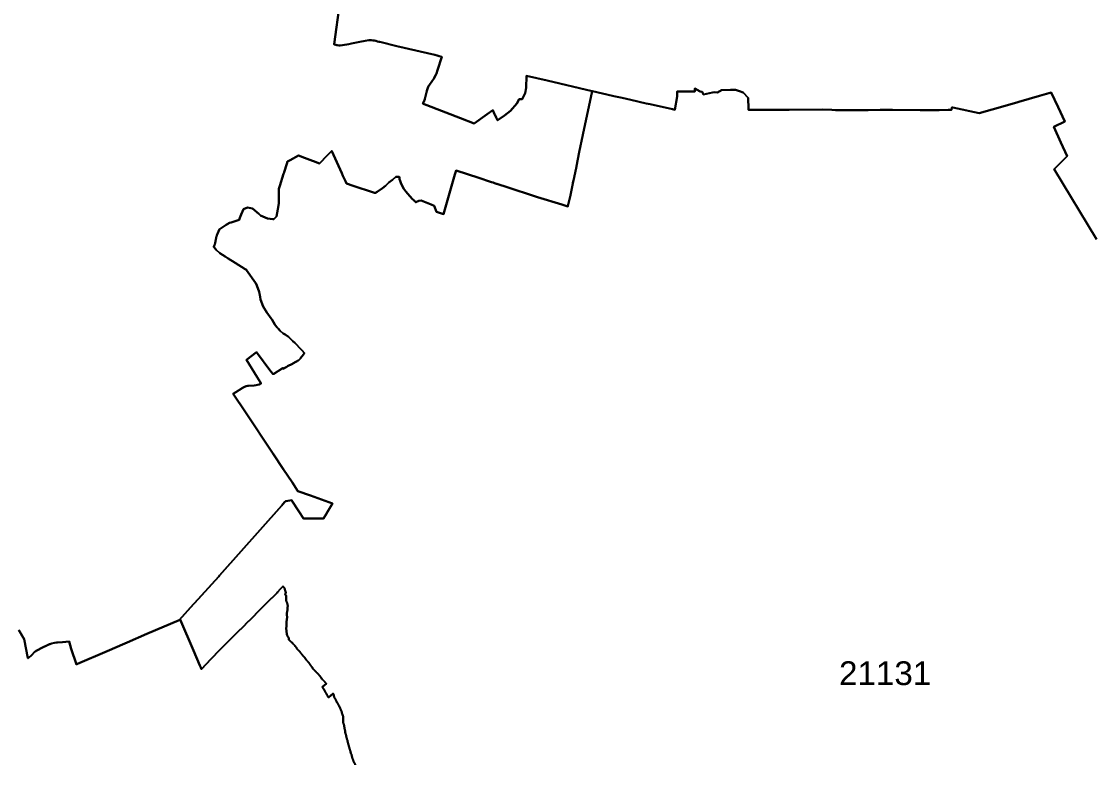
# Model space of a CAD drawing. Header units: inches. Extents: x 1341578 to 1502124, y 557203 to 748561.
# Drawn here: x 1411992 to 1436019, y 667074 to 683758 of the extents above; entities that cross this region are included whole.
import ezdxf
from ezdxf.enums import TextEntityAlignment as Align

# ---------------------------------------------------------------- set-up
doc = ezdxf.new("R2010")
doc.units = ezdxf.units.IN
doc.header["$MEASUREMENT"] = 0
doc.layers.add('Zipcode', color=7, linetype='Continuous')
doc.layers.add('ZipcodeAnno', color=7, linetype='Continuous')
doc.styles.add('Arial', font='arial.ttf')

msp = doc.modelspace()

# ---------------------------------------------------------------- linework, layer by layer
at = {"layer": 'Zipcode'}
for points in [[(1419144, 684173), (1419014, 683249), (1419013, 683240), (1419013, 683240), (1419051, 683230), (1419072, 683226), (1419088, 683222), (1419118, 683219), (1419148, 683218), (1419202, 683223), (1419340, 683247), (1419403, 683261), (1419587, 683300), (1419713, 683324), (1419794, 683336), (1419849, 683337), (1419885, 683333), (1419918, 683329), (1419949, 683319), (1419986, 683311), (1420017, 683303), (1420039, 683297), (1420418, 683206), (1421107, 683046), (1421274, 683006), (1421326, 682992), (1421370, 682980), (1421433, 682960), (1421335, 682665), (1421308, 682588), (1421294, 682556), (1421277, 682521), (1421256, 682486), (1421152, 682336), (1421134, 682302), (1421119, 682270), (1421096, 682200), (1421050, 682012), (1421028, 681953), (1421023, 681942), (1421008, 681912), (1421017, 681908), (1421070, 681888), (1421091, 681880), (1421850, 681587), (1422160, 681467), (1422447, 681674), (1422573, 681765), (1422616, 681676), (1422623, 681661), (1422641, 681622), (1422651, 681602), (1422681, 681538), (1422685, 681540), (1422696, 681548), (1422840, 681643), (1422972, 681754), (1423112, 681913), (1423169, 682009), (1423232, 682012), (1423301, 682147), (1423328, 682266), (1423333, 682537), (1423798, 682430), (1424807, 682196), (1424599, 681209), (1424518, 680824), (1424455, 680509), (1424454, 680504), (1424424, 680361), (1424387, 680189), (1424375, 680134), (1424373, 680122), (1424317, 679861), (1424262, 679608), (1424261, 679602), (1424258, 679603), (1424126, 679645), (1423579, 679813), (1423379, 679878), (1423056, 679984), (1422918, 680030), (1422669, 680111), (1422658, 680115), (1422617, 680128), (1422586, 680139), (1422550, 680150), (1422524, 680159), (1422260, 680245), (1421752, 680412), (1421725, 680319), (1421543, 679695), (1421466, 679430), (1421312, 679486), (1421258, 679615), (1421194, 679651), (1420967, 679734), (1420915, 679729), (1420847, 679702), (1420839, 679698), (1420828, 679714), (1420816, 679729), (1420769, 679778), (1420665, 679886), (1420622, 679937), (1420578, 679998), (1420533, 680081), (1420509, 680136), (1420494, 680179), (1420484, 680218), (1420479, 680243), (1420476, 680267), (1420448, 680269), (1420418, 680271), (1420398, 680266), (1420321, 680201), (1420243, 680139), (1420168, 680070), (1420102, 680018), (1419982, 679936), (1419940, 679913), (1419928, 679909), (1419920, 679912), (1419919, 679912), (1419418, 680076), (1419312, 680111), (1419290, 680118), (1419266, 680172), (1419212, 680293), (1419186, 680350), (1419000, 680763), (1418962, 680849), (1418959, 680854), (1418843, 680733), (1418708, 680592), (1418685, 680568), (1418553, 680618), (1418525, 680629), (1418405, 680674), (1418345, 680697), (1418215, 680747), (1418024, 680644), (1417968, 680614), (1417951, 680562), (1417892, 680377), (1417890, 680370), (1417880, 680340), (1417794, 680068), (1417773, 680001), (1417770, 679676), (1417762, 679626), (1417721, 679381), (1417672, 679331), (1417660, 679319), (1417656, 679315), (1417654, 679316), (1417638, 679317), (1417521, 679330), (1417409, 679382), (1417361, 679404), (1417325, 679435), (1417180, 679558), (1417070, 679578), (1416975, 679542), (1416929, 679424), (1416900, 679349), (1416890, 679326), (1416881, 679302), (1416879, 679301), (1416862, 679296), (1416726, 679255), (1416699, 679247), (1416662, 679236), (1416589, 679188), (1416432, 679085), (1416429, 679077), (1416393, 678990), (1416379, 678958), (1416380, 678957), (1416379, 678955), (1416378, 678950), (1416377, 678945), (1416375, 678940), (1416374, 678935), (1416374, 678935), (1416372, 678930), (1416371, 678925), (1416369, 678920), (1416367, 678915), (1416366, 678913), (1416366, 678910), (1416365, 678908), (1416365, 678905), (1416365, 678899), (1416364, 678894), (1416363, 678889), (1416362, 678884), (1416361, 678879), (1416361, 678874), (1416361, 678869), (1416361, 678866), (1416360, 678865), (1416360, 678864), (1416360, 678862), (1416358, 678859), (1416356, 678855), (1416355, 678853), (1416355, 678850), (1416354, 678844), (1416353, 678839), (1416353, 678834), (1416353, 678829), (1416352, 678823), (1416352, 678821), (1416351, 678818), (1416349, 678813), (1416348, 678808), (1416347, 678803), (1416345, 678799), (1416344, 678794), (1416343, 678789), (1416342, 678783), (1416341, 678778), (1416340, 678773), (1416338, 678768), (1416336, 678762), (1416335, 678758), (1416334, 678753), (1416332, 678748), (1416331, 678744), (1416331, 678743), (1416329, 678738), (1416327, 678733), (1416324, 678729), (1416322, 678724), (1416319, 678720), (1416317, 678716), (1416313, 678712), (1416310, 678708), (1416310, 678707), (1416310, 678707), (1416309, 678705), (1416308, 678700), (1416311, 678698), (1416368, 678630), (1416444, 678557), (1416565, 678480), (1416638, 678435), (1416788, 678342), (1417019, 678199), (1417040, 678186), (1417047, 678177), (1417247, 677890), (1417251, 677883), (1417253, 677879), (1417281, 677828), (1417333, 677686), (1417353, 677576), (1417357, 677513), (1417420, 677361), (1417500, 677221), (1417601, 677089), (1417622, 677056), (1417683, 676955), (1417698, 676935), (1417733, 676890), (1417756, 676861), (1417803, 676810), (1417869, 676753), (1417911, 676733), (1417989, 676675), (1418012, 676651), (1418054, 676610), (1418075, 676586), (1418083, 676580), (1418132, 676539), (1418171, 676502), (1418238, 676428), (1418285, 676378), (1418346, 676314), (1418337, 676302), (1418315, 676273), (1418292, 676242), (1418288, 676236), (1418287, 676235), (1418262, 676201), (1418254, 676190), (1418255, 676189), (1418243, 676175), (1418234, 676168), (1418226, 676161), (1418210, 676149), (1418201, 676144), (1418191, 676138), (1418180, 676132), (1418169, 676126), (1418154, 676118), (1418140, 676110), (1418127, 676103), (1418114, 676096), (1418101, 676089), (1418088, 676081), (1418075, 676074), (1418062, 676067), (1418046, 676058), (1418031, 676050), (1418014, 676040), (1417998, 676031), (1417983, 676023), (1417969, 676015), (1417954, 676007), (1417937, 675997), (1417920, 675988), (1417905, 675980), (1417891, 675971), (1417881, 675965), (1417872, 675960), (1417861, 675978), (1417844, 675967), (1417662, 675849), (1417652, 675843), (1417642, 675836), (1417594, 675901), (1417274, 676333), (1417043, 676164), (1417284, 675775), (1417359, 675654), (1417374, 675631), (1417370, 675629), (1417329, 675610), (1417292, 675598), (1417266, 675592), (1417215, 675584), (1417093, 675579), (1417068, 675575), (1417042, 675568), (1416989, 675547), (1416949, 675526), (1416810, 675436), (1416747, 675396), (1416753, 675387), (1416762, 675374), (1417006, 675008), (1417645, 674049), (1417878, 673699), (1418069, 673412), (1418202, 673213), (1418485, 673113), (1418978, 672939), (1418867, 672751), (1418833, 672693), (1418777, 672598), (1418329, 672598), (1418229, 672751), (1418059, 673010), (1417938, 672988), (1417922, 672985), (1417909, 672971), (1417859, 672917), (1417836, 672893), (1416438, 671316), (1416423, 671299), (1415876, 670697), (1415859, 670678), (1415536, 670319), (1414810, 670006), (1414367, 669815), (1414315, 669793), (1413917, 669621), (1413255, 669335), (1413226, 669323), (1413113, 669676), (1413062, 669836), (1413062, 669837), (1412912, 669823), (1412803, 669813), (1412782, 669811), (1412733, 669806), (1412666, 669789), (1412662, 669788), (1412658, 669787), (1412654, 669786), (1412650, 669785), (1412646, 669783), (1412642, 669782), (1412638, 669781), (1412634, 669780), (1412630, 669778), (1412626, 669777), (1412622, 669776), (1412618, 669774), (1412614, 669773), (1412610, 669771), (1412606, 669769), (1412602, 669768), (1412598, 669766), (1412594, 669764), (1412590, 669763), (1412586, 669761), (1412582, 669759), (1412578, 669757), (1412575, 669755), (1412571, 669754), (1412567, 669752), (1412563, 669750), (1412481, 669707), (1412323, 669624), (1412320, 669623), (1412318, 669622), (1412316, 669621), (1412314, 669619), (1412312, 669618), (1412309, 669617), (1412307, 669615), (1412305, 669614), (1412303, 669612), (1412301, 669611), (1412299, 669610), (1412297, 669608), (1412295, 669606), (1412293, 669605), (1412291, 669603), (1412289, 669602), (1412287, 669600), (1412285, 669598), (1412283, 669596), (1412281, 669595), (1412279, 669593), (1412278, 669591), (1412276, 669589), (1412274, 669587), (1412272, 669585), (1412271, 669583), (1412269, 669582), (1412265, 669577), (1412262, 669573), (1412258, 669569), (1412254, 669565), (1412251, 669561), (1412247, 669557), (1412243, 669553), (1412239, 669549), (1412236, 669545), (1412232, 669541), (1412228, 669537), (1412224, 669533), (1412220, 669529), (1412216, 669525), (1412212, 669522), (1412208, 669518), (1412204, 669514), (1412200, 669510), (1412196, 669507), (1412192, 669503), (1412188, 669499), (1412184, 669496), (1412179, 669492), (1412175, 669489), (1412171, 669485), (1412167, 669482), (1412162, 669478), (1412158, 669475), (1412154, 669471), (1412149, 669468), (1412145, 669465), (1412141, 669461), (1412140, 669465), (1412056, 669888), (1411938, 670092)], [(1436127, 678867), (1435181, 680440), (1435473, 680731), (1435331, 681039), (1435170, 681391), (1435417, 681508), (1435267, 681833), (1435114, 682166), (1434852, 682085), (1434385, 681952), (1434366, 681946), (1434077, 681863), (1433498, 681700), (1432902, 681824), (1432894, 681826), (1432882, 681826), (1432880, 681815), (1432872, 681771), (1432797, 681770), (1432594, 681768), (1432418, 681768), (1432169, 681767), (1431550, 681771), (1431373, 681770), (1431276, 681770), (1431003, 681767), (1430749, 681768), (1430618, 681768), (1430564, 681768), (1430329, 681768), (1430269, 681768), (1430190, 681775), (1429987, 681777), (1429233, 681772), (1428586, 681773), (1428388, 681771), (1428313, 681771), (1428313, 681779), (1428314, 681794), (1428312, 682039), (1428194, 682163), (1428111, 682191), (1428021, 682221), (1427911, 682220), (1427711, 682217), (1427618, 682162), (1427549, 682169), (1427509, 682160), (1427309, 682118), (1427278, 682181), (1427231, 682183), (1427113, 682250), (1427113, 682187), (1426913, 682184), (1426740, 682184), (1426716, 682184), (1426713, 682184), (1426713, 682160), (1426713, 682071), (1426662, 681773), (1426662, 681773), (1426607, 681786), (1426109, 681903), (1426020, 681912), (1425671, 681994), (1425480, 682039), (1425291, 682083), (1425264, 682089), (1424816, 682194), (1424807, 682196), (1423798, 682430), (1423333, 682537), (1423328, 682266), (1423301, 682147), (1423232, 682012), (1423169, 682009), (1423112, 681913), (1422972, 681754), (1422840, 681643), (1422696, 681548), (1422685, 681540), (1422681, 681538), (1422651, 681602), (1422641, 681622), (1422623, 681661), (1422616, 681676), (1422573, 681765), (1422447, 681674), (1422160, 681467), (1421850, 681587), (1421091, 681880), (1421070, 681888), (1421017, 681908), (1421008, 681912), (1421023, 681942), (1421028, 681953), (1421050, 682012), (1421096, 682200), (1421119, 682270), (1421134, 682302), (1421152, 682336), (1421256, 682486), (1421277, 682521), (1421294, 682556), (1421308, 682588), (1421335, 682665), (1421433, 682960), (1421370, 682980), (1421326, 682992), (1421274, 683006), (1421107, 683046), (1420418, 683206), (1420039, 683297), (1420017, 683303), (1419986, 683311), (1419949, 683319), (1419918, 683329), (1419885, 683333), (1419849, 683337), (1419794, 683336), (1419713, 683324), (1419587, 683300), (1419403, 683261), (1419340, 683247), (1419202, 683223), (1419148, 683218), (1419118, 683219), (1419088, 683222), (1419072, 683226), (1419051, 683230), (1419013, 683240), (1419013, 683240), (1419014, 683249), (1419144, 684173)], [(1419489, 667069), (1419487, 667074), (1419485, 667079), (1419484, 667081), (1419483, 667084), (1419480, 667089), (1419478, 667093), (1419475, 667098), (1419473, 667102), (1419470, 667107), (1419467, 667111), (1419464, 667115), (1419461, 667120), (1419459, 667125), (1419457, 667129), (1419455, 667134), (1419453, 667139), (1419451, 667144), (1419449, 667149), (1419447, 667154), (1419445, 667159), (1419444, 667163), (1419441, 667168), (1419440, 667173), (1419438, 667179), (1419437, 667184), (1419435, 667189), (1419433, 667194), (1419431, 667199), (1419429, 667204), (1419427, 667209), (1419425, 667214), (1419423, 667219), (1419422, 667225), (1419420, 667230), (1419419, 667235), (1419417, 667240), (1419416, 667245), (1419415, 667250), (1419414, 667255), (1419413, 667261), (1419412, 667266), (1419411, 667271), (1419410, 667276), (1419408, 667281), (1419407, 667285), (1419405, 667290), (1419404, 667295), (1419402, 667300), (1419401, 667305), (1419398, 667313), (1419391, 667325), (1419391, 667327), (1419390, 667329), (1419388, 667335), (1419385, 667342), (1419383, 667348), (1419381, 667354), (1419380, 667362), (1419379, 667369), (1419378, 667375), (1419376, 667382), (1419374, 667390), (1419371, 667397), (1419368, 667404), (1419365, 667410), (1419364, 667413), (1419363, 667418), (1419361, 667426), (1419360, 667435), (1419358, 667443), (1419356, 667450), (1419354, 667457), (1419352, 667466), (1419349, 667475), (1419347, 667482), (1419344, 667489), (1419342, 667499), (1419339, 667509), (1419337, 667516), (1419335, 667523), (1419332, 667532), (1419330, 667541), (1419327, 667549), (1419325, 667557), (1419324, 667562), (1419323, 667568), (1419321, 667577), (1419319, 667587), (1419317, 667595), (1419315, 667602), (1419312, 667611), (1419310, 667620), (1419306, 667628), (1419304, 667634), (1419303, 667637), (1419302, 667642), (1419301, 667647), (1419300, 667652), (1419298, 667657), (1419296, 667664), (1419295, 667670), (1419294, 667675), (1419293, 667681), (1419291, 667690), (1419288, 667700), (1419287, 667706), (1419286, 667712), (1419285, 667719), (1419283, 667725), (1419281, 667731), (1419280, 667737), (1419278, 667742), (1419276, 667748), (1419273, 667755), (1419271, 667762), (1419269, 667768), (1419268, 667775), (1419266, 667780), (1419265, 667785), (1419264, 667790), (1419264, 667795), (1419262, 667803), (1419261, 667811), (1419260, 667820), (1419259, 667829), (1419258, 667836), (1419256, 667843), (1419255, 667852), (1419253, 667861), (1419251, 667866), (1419250, 667871), (1419249, 667878), (1419248, 667884), (1419247, 667892), (1419246, 667895), (1419245, 667900), (1419244, 667907), (1419243, 667913), (1419242, 667918), (1419241, 667924), (1419240, 667932), (1419239, 667939), (1419238, 667944), (1419238, 667949), (1419236, 667957), (1419234, 667966), (1419233, 667972), (1419231, 667978), (1419229, 667984), (1419227, 667989), (1419224, 667994), (1419222, 667999), (1419222, 668000), (1419219, 668008), (1419218, 668010), (1419218, 668010), (1419218, 668015), (1419216, 668031), (1419216, 668032), (1419216, 668037), (1419216, 668043), (1419217, 668053), (1419217, 668056), (1419217, 668057), (1419217, 668059), (1419217, 668069), (1419216, 668074), (1419216, 668080), (1419217, 668086), (1419217, 668092), (1419217, 668103), (1419217, 668114), (1419217, 668120), (1419217, 668125), (1419217, 668131), (1419216, 668138), (1419216, 668144), (1419215, 668151), (1419214, 668156), (1419213, 668161), (1419211, 668168), (1419209, 668174), (1419206, 668180), (1419204, 668186), (1419201, 668194), (1419198, 668202), (1419196, 668210), (1419195, 668215), (1419194, 668217), (1419194, 668218), (1419192, 668223), (1419190, 668229), (1419189, 668232), (1419187, 668237), (1419186, 668244), (1419185, 668250), (1419183, 668256), (1419182, 668263), (1419179, 668269), (1419177, 668275), (1419174, 668281), (1419171, 668287), (1419169, 668292), (1419167, 668297), (1419165, 668302), (1419163, 668308), (1419161, 668313), (1419158, 668319), (1419156, 668324), (1419154, 668329), (1419152, 668334), (1419150, 668341), (1419149, 668345), (1419148, 668347), (1419148, 668348), (1419145, 668352), (1419141, 668356), (1419140, 668358), (1419139, 668361), (1419136, 668366), (1419134, 668371), (1419131, 668376), (1419128, 668381), (1419126, 668387), (1419123, 668392), (1419120, 668398), (1419116, 668403), (1419113, 668409), (1419109, 668415), (1419106, 668421), (1419104, 668426), (1419101, 668432), (1419098, 668437), (1419094, 668443), (1419091, 668449), (1419088, 668454), (1419085, 668462), (1419083, 668469), (1419081, 668473), (1419080, 668474), (1419080, 668475), (1419080, 668476), (1419079, 668476), (1419079, 668476), (1419079, 668476), (1419079, 668476), (1419077, 668477), (1419074, 668478), (1419070, 668478), (1419069, 668479), (1419068, 668479), (1419068, 668479), (1419068, 668479), (1419068, 668479), (1419068, 668480), (1419068, 668480), (1419067, 668481), (1419067, 668482), (1419066, 668485), (1419066, 668486), (1419065, 668493), (1419064, 668499), (1419064, 668500), (1419063, 668501), (1419062, 668503), (1419060, 668508), (1419058, 668513), (1419055, 668519), (1419051, 668526), (1419047, 668533), (1419044, 668537), (1419042, 668542), (1419039, 668547), (1419038, 668550), (1419038, 668551), (1419037, 668552), (1419034, 668556), (1419030, 668561), (1419029, 668562), (1419028, 668564), (1419027, 668566), (1419024, 668572), (1419020, 668583), (1419017, 668589), (1419014, 668595), (1419013, 668598), (1419012, 668602), (1419010, 668609), (1419009, 668614), (1419008, 668619), (1419007, 668625), (1419006, 668631), (1419004, 668639), (1419003, 668643), (1419001, 668646), (1418999, 668651), (1418996, 668657), (1418996, 668657), (1418994, 668662), (1418993, 668667), (1418993, 668667), (1418991, 668671), (1418887, 668580), (1418887, 668581), (1418884, 668585), (1418881, 668590), (1418878, 668594), (1418878, 668594), (1418875, 668599), (1418873, 668602), (1418872, 668604), (1418870, 668609), (1418867, 668613), (1418864, 668619), (1418861, 668624), (1418858, 668630), (1418855, 668636), (1418852, 668641), (1418849, 668646), (1418848, 668646), (1418848, 668647), (1418847, 668651), (1418846, 668654), (1418845, 668655), (1418845, 668656), (1418845, 668656), (1418843, 668658), (1418841, 668660), (1418841, 668660), (1418840, 668661), (1418839, 668664), (1418837, 668668), (1418834, 668673), (1418832, 668677), (1418829, 668682), (1418826, 668686), (1418822, 668690), (1418821, 668693), (1418820, 668695), (1418819, 668697), (1418817, 668700), (1418815, 668706), (1418814, 668711), (1418812, 668713), (1418811, 668715), (1418808, 668720), (1418804, 668725), (1418801, 668729), (1418800, 668732), (1418799, 668734), (1418797, 668740), (1418794, 668745), (1418792, 668750), (1418791, 668751), (1418789, 668755), (1418786, 668760), (1418782, 668765), (1418780, 668767), (1418778, 668770), (1418776, 668772), (1418774, 668774), (1418773, 668775), (1418773, 668776), (1418771, 668779), (1418769, 668784), (1418766, 668791), (1418763, 668797), (1418762, 668801), (1418759, 668807), (1418755, 668813), (1418753, 668817), (1418800, 668858), (1418836, 668889), (1418832, 668894), (1418829, 668899), (1418825, 668904), (1418822, 668908), (1418819, 668912), (1418815, 668916), (1418810, 668922), (1418806, 668928), (1418799, 668937), (1418792, 668945), (1418788, 668949), (1418783, 668953), (1418780, 668956), (1418776, 668960), (1418771, 668964), (1418767, 668969), (1418761, 668975), (1418756, 668980), (1418752, 668983), (1418749, 668987), (1418744, 668991), (1418740, 668995), (1418734, 669003), (1418728, 669012), (1418725, 669016), (1418722, 669021), (1418719, 669026), (1418715, 669031), (1418712, 669036), (1418708, 669041), (1418705, 669046), (1418702, 669051), (1418699, 669056), (1418695, 669061), (1418692, 669065), (1418688, 669070), (1418685, 669074), (1418682, 669078), (1418679, 669081), (1418675, 669085), (1418670, 669092), (1418665, 669098), (1418660, 669103), (1418655, 669108), (1418649, 669114), (1418644, 669120), (1418638, 669124), (1418633, 669129), (1418628, 669134), (1418622, 669138), (1418617, 669143), (1418612, 669148), (1418609, 669152), (1418605, 669156), (1418601, 669161), (1418597, 669165), (1418592, 669169), (1418588, 669174), (1418584, 669178), (1418579, 669182), (1418574, 669187), (1418570, 669191), (1418562, 669198), (1418555, 669206), (1418552, 669211), (1418548, 669216), (1418543, 669220), (1418538, 669225), (1418536, 669228), (1418533, 669232), (1418530, 669236), (1418530, 669238), (1418529, 669239), (1418528, 669245), (1418527, 669249), (1418526, 669251), (1418525, 669252), (1418525, 669253), (1418523, 669255), (1418520, 669259), (1418516, 669263), (1418512, 669268), (1418509, 669273), (1418505, 669278), (1418502, 669282), (1418498, 669287), (1418494, 669292), (1418491, 669297), (1418486, 669303), (1418482, 669309), (1418479, 669314), (1418476, 669319), (1418471, 669325), (1418467, 669331), (1418462, 669336), (1418458, 669341), (1418453, 669348), (1418448, 669355), (1418445, 669359), (1418442, 669363), (1418439, 669368), (1418436, 669372), (1418432, 669376), (1418429, 669380), (1418423, 669387), (1418418, 669393), (1418412, 669399), (1418406, 669404), (1418401, 669409), (1418396, 669414), (1418392, 669418), (1418388, 669422), (1418385, 669426), (1418382, 669430), (1418379, 669434), (1418376, 669439), (1418372, 669446), (1418368, 669453), (1418365, 669458), (1418361, 669463), (1418358, 669467), (1418355, 669472), (1418352, 669475), (1418349, 669479), (1418345, 669485), (1418340, 669490), (1418336, 669494), (1418333, 669498), (1418328, 669502), (1418324, 669506), (1418321, 669510), (1418317, 669513), (1418313, 669518), (1418310, 669522), (1418307, 669526), (1418303, 669530), (1418300, 669534), (1418297, 669538), (1418294, 669543), (1418291, 669547), (1418286, 669553), (1418282, 669558), (1418276, 669565), (1418270, 669571), (1418265, 669576), (1418261, 669581), (1418257, 669588), (1418253, 669595), (1418250, 669601), (1418247, 669607), (1418246, 669609), (1418244, 669612), (1418240, 669616), (1418234, 669621), (1418228, 669625), (1418223, 669628), (1418219, 669631), (1418214, 669634), (1418210, 669638), (1418205, 669642), (1418201, 669647), (1418196, 669652), (1418192, 669657), (1418188, 669662), (1418184, 669667), (1418180, 669672), (1418176, 669678), (1418173, 669682), (1418171, 669687), (1418168, 669693), (1418165, 669700), (1418164, 669702), (1418162, 669705), (1418158, 669709), (1418155, 669714), (1418151, 669718), (1418146, 669722), (1418142, 669727), (1418139, 669732), (1418135, 669738), (1418131, 669744), (1418127, 669751), (1418123, 669755), (1418119, 669759), (1418114, 669765), (1418108, 669771), (1418104, 669775), (1418102, 669777), (1418100, 669779), (1418096, 669782), (1418091, 669786), (1418089, 669788), (1418085, 669791), (1418082, 669795), (1418080, 669797), (1418075, 669804), (1418071, 669811), (1418067, 669815), (1418064, 669818), (1418058, 669823), (1418052, 669827), (1418048, 669830), (1418044, 669833), (1418039, 669837), (1418034, 669841), (1418029, 669846), (1418023, 669851), (1418018, 669855), (1418013, 669860), (1418009, 669863), (1418005, 669868), (1418002, 669872), (1418001, 669874), (1418000, 669876), (1417998, 669881), (1417997, 669886), (1417996, 669892), (1417995, 669897), (1417994, 669903), (1417994, 669909), (1417993, 669915), (1417992, 669920), (1417990, 669926), (1417988, 669931), (1417985, 669936), (1417983, 669938), (1417981, 669940), (1417976, 669945), (1417972, 669950), (1417971, 669951), (1417969, 669954), (1417966, 669958), (1417963, 669965), (1417960, 669972), (1417958, 669978), (1417957, 669984), (1417955, 669989), (1417954, 669995), (1417953, 670000), (1417953, 670006), (1417951, 670014), (1417950, 670022), (1417949, 670029), (1417947, 670037), (1417946, 670042), (1417945, 670048), (1417944, 670053), (1417944, 670058), (1417943, 670064), (1417943, 670069), (1417943, 670075), (1417942, 670081), (1417942, 670089), (1417941, 670097), (1417940, 670104), (1417940, 670112), (1417940, 670117), (1417940, 670122), (1417940, 670130), (1417940, 670138), (1417939, 670145), (1417939, 670149), (1417940, 670151), (1417940, 670152), (1417941, 670157), (1417943, 670163), (1417943, 670163), (1417943, 670164), (1417943, 670168), (1417943, 670173), (1417944, 670180), (1417945, 670187), (1417945, 670190), (1417945, 670195), (1417944, 670203), (1417943, 670210), (1417943, 670217), (1417943, 670225), (1417944, 670234), (1417945, 670239), (1417945, 670245), (1417944, 670251), (1417944, 670257), (1417944, 670263), (1417944, 670270), (1417944, 670276), (1417944, 670283), (1417945, 670288), (1417946, 670294), (1417947, 670301), (1417948, 670309), (1417949, 670315), (1417950, 670320), (1417951, 670328), (1417952, 670335), (1417953, 670342), (1417954, 670350), (1417955, 670356), (1417956, 670361), (1417957, 670367), (1417958, 670374), (1417959, 670380), (1417959, 670386), (1417959, 670394), (1417958, 670398), (1417958, 670402), (1417956, 670409), (1417953, 670417), (1417952, 670424), (1417951, 670431), (1417950, 670437), (1417950, 670442), (1417951, 670451), (1417951, 670460), (1417952, 670467), (1417952, 670474), (1417953, 670480), (1417955, 670486), (1417956, 670494), (1417958, 670501), (1417959, 670506), (1417960, 670512), (1417961, 670519), (1417962, 670526), (1417963, 670531), (1417964, 670536), (1417966, 670542), (1417967, 670547), (1417968, 670553), (1417969, 670557), (1417969, 670560), (1417969, 670566), (1417968, 670572), (1417968, 670580), (1417968, 670587), (1417969, 670593), (1417969, 670598), (1417970, 670603), (1417970, 670609), (1417970, 670614), (1417971, 670620), (1417971, 670628), (1417972, 670635), (1417971, 670641), (1417971, 670646), (1417970, 670656), (1417968, 670666), (1417966, 670672), (1417964, 670678), (1417963, 670684), (1417961, 670691), (1417959, 670697), (1417957, 670703), (1417954, 670710), (1417952, 670716), (1417949, 670723), (1417946, 670730), (1417944, 670736), (1417942, 670742), (1417939, 670749), (1417937, 670756), (1417936, 670763), (1417935, 670769), (1417934, 670774), (1417934, 670780), (1417935, 670790), (1417935, 670801), (1417935, 670806), (1417935, 670812), (1417935, 670819), (1417935, 670826), (1417934, 670837), (1417934, 670847), (1417933, 670852), (1417933, 670857), (1417933, 670859), (1417933, 670863), (1417933, 670867), (1417933, 670868), (1417933, 670869), (1417932, 670870), (1417931, 670872), (1417930, 670873), (1417929, 670874), (1417929, 670874), (1417928, 670875), (1417927, 670875), (1417923, 670877), (1417920, 670879), (1417919, 670879), (1417918, 670880), (1417918, 670880), (1417918, 670880), (1417918, 670881), (1417917, 670882), (1417916, 670884), (1417916, 670885), (1417916, 670886), (1417916, 670888), (1417916, 670890), (1417917, 670895), (1417918, 670902), (1417920, 670908), (1417922, 670914), (1417924, 670920), (1417925, 670925), (1417926, 670931), (1417926, 670937), (1417926, 670942), (1417925, 670948), (1417924, 670954), (1417922, 670960), (1417922, 670963), (1417921, 670965), (1417918, 670970), (1417916, 670975), (1417915, 670977), (1417914, 670980), (1417912, 670986), (1417910, 670995), (1417907, 671005), (1417906, 671011), (1417904, 671018), (1417902, 671024), (1417900, 671029), (1417899, 671033), (1417897, 671037), (1417897, 671038), (1417896, 671039), (1417895, 671041), (1417891, 671045), (1417887, 671050), (1417882, 671054), (1417878, 671058), (1417875, 671061), (1417870, 671066), (1417870, 671066), (1417866, 671072), (1417865, 671072), (1417812, 671017), (1417739, 670941), (1417731, 670933), (1417651, 670851), (1417576, 670780), (1417503, 670707), (1417430, 670634), (1417357, 670560), (1417288, 670486), (1417212, 670409), (1417135, 670333), (1417058, 670260), (1416984, 670185), (1416835, 670036), (1416761, 669965), (1416685, 669890), (1416611, 669812), (1416568, 669770), (1416534, 669737), (1416461, 669662), (1416387, 669587), (1416316, 669511), (1416245, 669438), (1416036, 669218), (1416021, 669251), (1416000, 669299), (1415855, 669635), (1415558, 670329), (1415536, 670319), (1415859, 670678), (1415876, 670697), (1416423, 671299), (1416438, 671316), (1417836, 672893), (1417859, 672917), (1417909, 672971), (1417922, 672985), (1417938, 672988), (1418059, 673010), (1418229, 672751), (1418329, 672598), (1418777, 672598), (1418833, 672693), (1418867, 672751), (1418978, 672939), (1418485, 673113), (1418202, 673213), (1418069, 673412), (1417878, 673699), (1417645, 674049), (1417006, 675008), (1416762, 675374), (1416753, 675387), (1416747, 675396), (1416810, 675436), (1416949, 675526), (1416989, 675547), (1417042, 675568), (1417068, 675575), (1417093, 675579), (1417215, 675584), (1417266, 675592), (1417292, 675598), (1417329, 675610), (1417370, 675629), (1417374, 675631), (1417359, 675654), (1417284, 675775), (1417043, 676164), (1417274, 676333), (1417594, 675901), (1417642, 675836), (1417652, 675843), (1417662, 675849), (1417844, 675967), (1417861, 675978), (1417872, 675960), (1417881, 675965), (1417891, 675971), (1417905, 675980), (1417920, 675988), (1417937, 675997), (1417954, 676007), (1417969, 676015), (1417983, 676023), (1417998, 676031), (1418014, 676040), (1418031, 676050), (1418046, 676058), (1418062, 676067), (1418075, 676074), (1418088, 676081), (1418101, 676089), (1418114, 676096), (1418127, 676103), (1418140, 676110), (1418154, 676118), (1418169, 676126), (1418180, 676132), (1418191, 676138), (1418201, 676144), (1418210, 676149), (1418226, 676161), (1418234, 676168), (1418243, 676175), (1418255, 676189), (1418254, 676190), (1418262, 676201), (1418287, 676235), (1418288, 676236), (1418292, 676242), (1418315, 676273), (1418337, 676302), (1418346, 676314), (1418285, 676378), (1418238, 676428), (1418171, 676502), (1418132, 676539), (1418083, 676580), (1418075, 676586), (1418054, 676610), (1418012, 676651), (1417989, 676675), (1417911, 676733), (1417869, 676753), (1417803, 676810), (1417756, 676861), (1417733, 676890), (1417698, 676935), (1417683, 676955), (1417622, 677056), (1417601, 677089), (1417500, 677221), (1417420, 677361), (1417357, 677513), (1417353, 677576), (1417333, 677686), (1417281, 677828), (1417253, 677879), (1417251, 677883), (1417247, 677890), (1417047, 678177), (1417040, 678186), (1417019, 678199), (1416788, 678342), (1416638, 678435), (1416565, 678480), (1416444, 678557), (1416368, 678630), (1416311, 678698), (1416308, 678700), (1416309, 678705), (1416310, 678707), (1416310, 678707), (1416310, 678708), (1416313, 678712), (1416317, 678716), (1416319, 678720), (1416322, 678724), (1416324, 678729), (1416327, 678733), (1416329, 678738), (1416331, 678743), (1416331, 678744), (1416332, 678748), (1416334, 678753), (1416335, 678758), (1416336, 678762), (1416338, 678768), (1416340, 678773), (1416341, 678778), (1416342, 678783), (1416343, 678789), (1416344, 678794), (1416345, 678799), (1416347, 678803), (1416348, 678808), (1416349, 678813), (1416351, 678818), (1416352, 678821), (1416352, 678823), (1416353, 678829), (1416353, 678834), (1416353, 678839), (1416354, 678844), (1416355, 678850), (1416355, 678853), (1416356, 678855), (1416358, 678859), (1416360, 678862), (1416360, 678864), (1416360, 678865), (1416361, 678866), (1416361, 678869), (1416361, 678874), (1416361, 678879), (1416362, 678884), (1416363, 678889), (1416364, 678894), (1416365, 678899), (1416365, 678905), (1416365, 678908), (1416366, 678910), (1416366, 678913), (1416367, 678915), (1416369, 678920), (1416371, 678925), (1416372, 678930), (1416374, 678935), (1416374, 678935), (1416375, 678940), (1416377, 678945), (1416378, 678950), (1416379, 678955), (1416380, 678957), (1416379, 678958), (1416393, 678990), (1416429, 679077), (1416432, 679085), (1416589, 679188), (1416662, 679236), (1416699, 679247), (1416726, 679255), (1416862, 679296), (1416879, 679301), (1416881, 679302), (1416890, 679326), (1416900, 679349), (1416929, 679424), (1416975, 679542), (1417070, 679578), (1417180, 679558), (1417325, 679435), (1417361, 679404), (1417409, 679382), (1417521, 679330), (1417638, 679317), (1417654, 679316), (1417656, 679315), (1417660, 679319), (1417672, 679331), (1417721, 679381), (1417762, 679626), (1417770, 679676), (1417773, 680001), (1417794, 680068), (1417880, 680340), (1417890, 680370), (1417892, 680377), (1417951, 680562), (1417968, 680614), (1418024, 680644), (1418215, 680747), (1418345, 680697), (1418405, 680674), (1418525, 680629), (1418553, 680618), (1418685, 680568), (1418708, 680592), (1418843, 680733), (1418959, 680854), (1418962, 680849), (1419000, 680763), (1419186, 680350), (1419212, 680293), (1419266, 680172), (1419290, 680118), (1419312, 680111), (1419418, 680076), (1419919, 679912), (1419920, 679912), (1419928, 679909), (1419940, 679913), (1419982, 679936), (1420102, 680018), (1420168, 680070), (1420243, 680139), (1420321, 680201), (1420398, 680266), (1420418, 680271), (1420448, 680269), (1420476, 680267), (1420479, 680243), (1420484, 680218), (1420494, 680179), (1420509, 680136), (1420533, 680081), (1420578, 679998), (1420622, 679937), (1420665, 679886), (1420769, 679778), (1420816, 679729), (1420828, 679714), (1420839, 679698), (1420847, 679702), (1420915, 679729), (1420967, 679734), (1421194, 679651), (1421258, 679615), (1421312, 679486), (1421466, 679430), (1421543, 679695), (1421725, 680319), (1421752, 680412), (1422260, 680245), (1422524, 680159), (1422550, 680150), (1422586, 680139), (1422617, 680128), (1422658, 680115), (1422669, 680111), (1422918, 680030), (1423056, 679984), (1423379, 679878), (1423579, 679813), (1424126, 679645), (1424258, 679603), (1424261, 679602), (1424262, 679608), (1424317, 679861), (1424373, 680122), (1424375, 680134), (1424387, 680189), (1424424, 680361), (1424454, 680504), (1424455, 680509), (1424518, 680824), (1424599, 681209), (1424807, 682196), (1424816, 682194), (1425264, 682089), (1425291, 682083), (1425480, 682039), (1425671, 681994), (1426020, 681912), (1426109, 681903), (1426607, 681786), (1426662, 681773), (1426662, 681773), (1426713, 682071), (1426713, 682160), (1426713, 682184), (1426716, 682184), (1426740, 682184), (1426913, 682184), (1427113, 682187), (1427113, 682250), (1427231, 682183), (1427278, 682181), (1427309, 682118), (1427509, 682160), (1427549, 682169), (1427618, 682162), (1427711, 682217), (1427911, 682220), (1428021, 682221), (1428111, 682191), (1428194, 682163), (1428312, 682039), (1428314, 681794), (1428313, 681779), (1428313, 681771), (1428388, 681771), (1428586, 681773), (1429233, 681772), (1429987, 681777), (1430190, 681775), (1430269, 681768), (1430329, 681768), (1430564, 681768), (1430618, 681768), (1430749, 681768), (1431003, 681767), (1431276, 681770), (1431373, 681770), (1431550, 681771), (1432169, 681767), (1432418, 681768), (1432594, 681768), (1432797, 681770), (1432872, 681771), (1432880, 681815), (1432882, 681826), (1432894, 681826), (1432902, 681824), (1433498, 681700), (1434077, 681863), (1434366, 681946), (1434385, 681952), (1434852, 682085), (1435114, 682166), (1435267, 681833), (1435417, 681508), (1435170, 681391), (1435331, 681039), (1435473, 680731), (1435181, 680440), (1436127, 678867)], [(1411938, 670092), (1412056, 669888), (1412140, 669465), (1412141, 669461), (1412145, 669465), (1412149, 669468), (1412154, 669471), (1412158, 669475), (1412162, 669478), (1412167, 669482), (1412171, 669485), (1412175, 669489), (1412179, 669492), (1412184, 669496), (1412188, 669499), (1412192, 669503), (1412196, 669507), (1412200, 669510), (1412204, 669514), (1412208, 669518), (1412212, 669522), (1412216, 669525), (1412220, 669529), (1412224, 669533), (1412228, 669537), (1412232, 669541), (1412236, 669545), (1412239, 669549), (1412243, 669553), (1412247, 669557), (1412251, 669561), (1412254, 669565), (1412258, 669569), (1412262, 669573), (1412265, 669577), (1412269, 669582), (1412271, 669583), (1412272, 669585), (1412274, 669587), (1412276, 669589), (1412278, 669591), (1412279, 669593), (1412281, 669595), (1412283, 669596), (1412285, 669598), (1412287, 669600), (1412289, 669602), (1412291, 669603), (1412293, 669605), (1412295, 669606), (1412297, 669608), (1412299, 669610), (1412301, 669611), (1412303, 669612), (1412305, 669614), (1412307, 669615), (1412309, 669617), (1412312, 669618), (1412314, 669619), (1412316, 669621), (1412318, 669622), (1412320, 669623), (1412323, 669624), (1412481, 669707), (1412563, 669750), (1412567, 669752), (1412571, 669754), (1412575, 669755), (1412578, 669757), (1412582, 669759), (1412586, 669761), (1412590, 669763), (1412594, 669764), (1412598, 669766), (1412602, 669768), (1412606, 669769), (1412610, 669771), (1412614, 669773), (1412618, 669774), (1412622, 669776), (1412626, 669777), (1412630, 669778), (1412634, 669780), (1412638, 669781), (1412642, 669782), (1412646, 669783), (1412650, 669785), (1412654, 669786), (1412658, 669787), (1412662, 669788), (1412666, 669789), (1412733, 669806), (1412782, 669811), (1412803, 669813), (1412912, 669823), (1413062, 669837), (1413062, 669836), (1413113, 669676), (1413226, 669323), (1413255, 669335), (1413917, 669621), (1414315, 669793), (1414367, 669815), (1414810, 670006), (1415536, 670319), (1415558, 670329), (1415855, 669635), (1416000, 669299), (1416021, 669251), (1416036, 669218), (1416245, 669438), (1416316, 669511), (1416387, 669587), (1416461, 669662), (1416534, 669737), (1416568, 669770), (1416611, 669812), (1416685, 669890), (1416761, 669965), (1416835, 670036), (1416984, 670185), (1417058, 670260), (1417135, 670333), (1417212, 670409), (1417288, 670486), (1417357, 670560), (1417430, 670634), (1417503, 670707), (1417576, 670780), (1417651, 670851), (1417731, 670933), (1417739, 670941), (1417812, 671017), (1417865, 671072), (1417866, 671072), (1417870, 671066), (1417870, 671066), (1417875, 671061), (1417878, 671058), (1417882, 671054), (1417887, 671050), (1417891, 671045), (1417895, 671041), (1417896, 671039), (1417897, 671038), (1417897, 671037), (1417899, 671033), (1417900, 671029), (1417902, 671024), (1417904, 671018), (1417906, 671011), (1417907, 671005), (1417910, 670995), (1417912, 670986), (1417914, 670980), (1417915, 670977), (1417916, 670975), (1417918, 670970), (1417921, 670965), (1417922, 670963), (1417922, 670960), (1417924, 670954), (1417925, 670948), (1417926, 670942), (1417926, 670937), (1417926, 670931), (1417925, 670925), (1417924, 670920), (1417922, 670914), (1417920, 670908), (1417918, 670902), (1417917, 670895), (1417916, 670890), (1417916, 670888), (1417916, 670886), (1417916, 670885), (1417916, 670884), (1417917, 670882), (1417918, 670881), (1417918, 670880), (1417918, 670880), (1417918, 670880), (1417919, 670879), (1417920, 670879), (1417923, 670877), (1417927, 670875), (1417928, 670875), (1417929, 670874), (1417929, 670874), (1417930, 670873), (1417931, 670872), (1417932, 670870), (1417933, 670869), (1417933, 670868), (1417933, 670867), (1417933, 670863), (1417933, 670859), (1417933, 670857), (1417933, 670852), (1417934, 670847), (1417934, 670837), (1417935, 670826), (1417935, 670819), (1417935, 670812), (1417935, 670806), (1417935, 670801), (1417935, 670790), (1417934, 670780), (1417934, 670774), (1417935, 670769), (1417936, 670763), (1417937, 670756), (1417939, 670749), (1417942, 670742), (1417944, 670736), (1417946, 670730), (1417949, 670723), (1417952, 670716), (1417954, 670710), (1417957, 670703), (1417959, 670697), (1417961, 670691), (1417963, 670684), (1417964, 670678), (1417966, 670672), (1417968, 670666), (1417970, 670656), (1417971, 670646), (1417971, 670641), (1417972, 670635), (1417971, 670628), (1417971, 670620), (1417970, 670614), (1417970, 670609), (1417970, 670603), (1417969, 670598), (1417969, 670593), (1417968, 670587), (1417968, 670580), (1417968, 670572), (1417969, 670566), (1417969, 670560), (1417969, 670557), (1417968, 670553), (1417967, 670547), (1417966, 670542), (1417964, 670536), (1417963, 670531), (1417962, 670526), (1417961, 670519), (1417960, 670512), (1417959, 670506), (1417958, 670501), (1417956, 670494), (1417955, 670486), (1417953, 670480), (1417952, 670474), (1417952, 670467), (1417951, 670460), (1417951, 670451), (1417950, 670442), (1417950, 670437), (1417951, 670431), (1417952, 670424), (1417953, 670417), (1417956, 670409), (1417958, 670402), (1417958, 670398), (1417959, 670394), (1417959, 670386), (1417959, 670380), (1417958, 670374), (1417957, 670367), (1417956, 670361), (1417955, 670356), (1417954, 670350), (1417953, 670342), (1417952, 670335), (1417951, 670328), (1417950, 670320), (1417949, 670315), (1417948, 670309), (1417947, 670301), (1417946, 670294), (1417945, 670288), (1417944, 670283), (1417944, 670276), (1417944, 670270), (1417944, 670263), (1417944, 670257), (1417944, 670251), (1417945, 670245), (1417945, 670239), (1417944, 670234), (1417943, 670225), (1417943, 670217), (1417943, 670210), (1417944, 670203), (1417945, 670195), (1417945, 670190), (1417945, 670187), (1417944, 670180), (1417943, 670173), (1417943, 670168), (1417943, 670164), (1417943, 670163), (1417943, 670163), (1417941, 670157), (1417940, 670152), (1417940, 670151), (1417939, 670149), (1417939, 670145), (1417940, 670138), (1417940, 670130), (1417940, 670122), (1417940, 670117), (1417940, 670112), (1417940, 670104), (1417941, 670097), (1417942, 670089), (1417942, 670081), (1417943, 670075), (1417943, 670069), (1417943, 670064), (1417944, 670058), (1417944, 670053), (1417945, 670048), (1417946, 670042), (1417947, 670037), (1417949, 670029), (1417950, 670022), (1417951, 670014), (1417953, 670006), (1417953, 670000), (1417954, 669995), (1417955, 669989), (1417957, 669984), (1417958, 669978), (1417960, 669972), (1417963, 669965), (1417966, 669958), (1417969, 669954), (1417971, 669951), (1417972, 669950), (1417976, 669945), (1417981, 669940), (1417983, 669938), (1417985, 669936), (1417988, 669931), (1417990, 669926), (1417992, 669920), (1417993, 669915), (1417994, 669909), (1417994, 669903), (1417995, 669897), (1417996, 669892), (1417997, 669886), (1417998, 669881), (1418000, 669876), (1418001, 669874), (1418002, 669872), (1418005, 669868), (1418009, 669863), (1418013, 669860), (1418018, 669855), (1418023, 669851), (1418029, 669846), (1418034, 669841), (1418039, 669837), (1418044, 669833), (1418048, 669830), (1418052, 669827), (1418058, 669823), (1418064, 669818), (1418067, 669815), (1418071, 669811), (1418075, 669804), (1418080, 669797), (1418082, 669795), (1418085, 669791), (1418089, 669788), (1418091, 669786), (1418096, 669782), (1418100, 669779), (1418102, 669777), (1418104, 669775), (1418108, 669771), (1418114, 669765), (1418119, 669759), (1418123, 669755), (1418127, 669751), (1418131, 669744), (1418135, 669738), (1418139, 669732), (1418142, 669727), (1418146, 669722), (1418151, 669718), (1418155, 669714), (1418158, 669709), (1418162, 669705), (1418164, 669702), (1418165, 669700), (1418168, 669693), (1418171, 669687), (1418173, 669682), (1418176, 669678), (1418180, 669672), (1418184, 669667), (1418188, 669662), (1418192, 669657), (1418196, 669652), (1418201, 669647), (1418205, 669642), (1418210, 669638), (1418214, 669634), (1418219, 669631), (1418223, 669628), (1418228, 669625), (1418234, 669621), (1418240, 669616), (1418244, 669612), (1418246, 669609), (1418247, 669607), (1418250, 669601), (1418253, 669595), (1418257, 669588), (1418261, 669581), (1418265, 669576), (1418270, 669571), (1418276, 669565), (1418282, 669558), (1418286, 669553), (1418291, 669547), (1418294, 669543), (1418297, 669538), (1418300, 669534), (1418303, 669530), (1418307, 669526), (1418310, 669522), (1418313, 669518), (1418317, 669513), (1418321, 669510), (1418324, 669506), (1418328, 669502), (1418333, 669498), (1418336, 669494), (1418340, 669490), (1418345, 669485), (1418349, 669479), (1418352, 669475), (1418355, 669472), (1418358, 669467), (1418361, 669463), (1418365, 669458), (1418368, 669453), (1418372, 669446), (1418376, 669439), (1418379, 669434), (1418382, 669430), (1418385, 669426), (1418388, 669422), (1418392, 669418), (1418396, 669414), (1418401, 669409), (1418406, 669404), (1418412, 669399), (1418418, 669393), (1418423, 669387), (1418429, 669380), (1418432, 669376), (1418436, 669372), (1418439, 669368), (1418442, 669363), (1418445, 669359), (1418448, 669355), (1418453, 669348), (1418458, 669341), (1418462, 669336), (1418467, 669331), (1418471, 669325), (1418476, 669319), (1418479, 669314), (1418482, 669309), (1418486, 669303), (1418491, 669297), (1418494, 669292), (1418498, 669287), (1418502, 669282), (1418505, 669278), (1418509, 669273), (1418512, 669268), (1418516, 669263), (1418520, 669259), (1418523, 669255), (1418525, 669253), (1418525, 669252), (1418526, 669251), (1418527, 669249), (1418528, 669245), (1418529, 669239), (1418530, 669238), (1418530, 669236), (1418533, 669232), (1418536, 669228), (1418538, 669225), (1418543, 669220), (1418548, 669216), (1418552, 669211), (1418555, 669206), (1418562, 669198), (1418570, 669191), (1418574, 669187), (1418579, 669182), (1418584, 669178), (1418588, 669174), (1418592, 669169), (1418597, 669165), (1418601, 669161), (1418605, 669156), (1418609, 669152), (1418612, 669148), (1418617, 669143), (1418622, 669138), (1418628, 669134), (1418633, 669129), (1418638, 669124), (1418644, 669120), (1418649, 669114), (1418655, 669108), (1418660, 669103), (1418665, 669098), (1418670, 669092), (1418675, 669085), (1418679, 669081), (1418682, 669078), (1418685, 669074), (1418688, 669070), (1418692, 669065), (1418695, 669061), (1418699, 669056), (1418702, 669051), (1418705, 669046), (1418708, 669041), (1418712, 669036), (1418715, 669031), (1418719, 669026), (1418722, 669021), (1418725, 669016), (1418728, 669012), (1418734, 669003), (1418740, 668995), (1418744, 668991), (1418749, 668987), (1418752, 668983), (1418756, 668980), (1418761, 668975), (1418767, 668969), (1418771, 668964), (1418776, 668960), (1418780, 668956), (1418783, 668953), (1418788, 668949), (1418792, 668945), (1418799, 668937), (1418806, 668928), (1418810, 668922), (1418815, 668916), (1418819, 668912), (1418822, 668908), (1418825, 668904), (1418829, 668899), (1418832, 668894), (1418836, 668889), (1418800, 668858), (1418753, 668817), (1418755, 668813), (1418759, 668807), (1418762, 668801), (1418763, 668797), (1418766, 668791), (1418769, 668784), (1418771, 668779), (1418773, 668776), (1418773, 668775), (1418774, 668774), (1418776, 668772), (1418778, 668770), (1418780, 668767), (1418782, 668765), (1418786, 668760), (1418789, 668755), (1418791, 668751), (1418792, 668750), (1418794, 668745), (1418797, 668740), (1418799, 668734), (1418800, 668732), (1418801, 668729), (1418804, 668725), (1418808, 668720), (1418811, 668715), (1418812, 668713), (1418814, 668711), (1418815, 668706), (1418817, 668700), (1418819, 668697), (1418820, 668695), (1418821, 668693), (1418822, 668690), (1418826, 668686), (1418829, 668682), (1418832, 668677), (1418834, 668673), (1418837, 668668), (1418839, 668664), (1418840, 668661), (1418841, 668660), (1418841, 668660), (1418843, 668658), (1418845, 668656), (1418845, 668656), (1418845, 668655), (1418846, 668654), (1418847, 668651), (1418848, 668647), (1418848, 668646), (1418849, 668646), (1418852, 668641), (1418855, 668636), (1418858, 668630), (1418861, 668624), (1418864, 668619), (1418867, 668613), (1418870, 668609), (1418872, 668604), (1418873, 668602), (1418875, 668599), (1418878, 668594), (1418878, 668594), (1418881, 668590), (1418884, 668585), (1418887, 668581), (1418887, 668580), (1418991, 668671), (1418993, 668667), (1418993, 668667), (1418994, 668662), (1418996, 668657), (1418996, 668657), (1418999, 668651), (1419001, 668646), (1419003, 668643), (1419004, 668639), (1419006, 668631), (1419007, 668625), (1419008, 668619), (1419009, 668614), (1419010, 668609), (1419012, 668602), (1419013, 668598), (1419014, 668595), (1419017, 668589), (1419020, 668583), (1419024, 668572), (1419027, 668566), (1419028, 668564), (1419029, 668562), (1419030, 668561), (1419034, 668556), (1419037, 668552), (1419038, 668551), (1419038, 668550), (1419039, 668547), (1419042, 668542), (1419044, 668537), (1419047, 668533), (1419051, 668526), (1419055, 668519), (1419058, 668513), (1419060, 668508), (1419062, 668503), (1419063, 668501), (1419064, 668500), (1419064, 668499), (1419065, 668493), (1419066, 668486), (1419066, 668485), (1419067, 668482), (1419067, 668481), (1419068, 668480), (1419068, 668480), (1419068, 668479), (1419068, 668479), (1419068, 668479), (1419068, 668479), (1419069, 668479), (1419070, 668478), (1419074, 668478), (1419077, 668477), (1419079, 668476), (1419079, 668476), (1419079, 668476), (1419079, 668476), (1419080, 668476), (1419080, 668475), (1419080, 668474), (1419081, 668473), (1419083, 668469), (1419085, 668462), (1419088, 668454), (1419091, 668449), (1419094, 668443), (1419098, 668437), (1419101, 668432), (1419104, 668426), (1419106, 668421), (1419109, 668415), (1419113, 668409), (1419116, 668403), (1419120, 668398), (1419123, 668392), (1419126, 668387), (1419128, 668381), (1419131, 668376), (1419134, 668371), (1419136, 668366), (1419139, 668361), (1419140, 668358), (1419141, 668356), (1419145, 668352), (1419148, 668348), (1419148, 668347), (1419149, 668345), (1419150, 668341), (1419152, 668334), (1419154, 668329), (1419156, 668324), (1419158, 668319), (1419161, 668313), (1419163, 668308), (1419165, 668302), (1419167, 668297), (1419169, 668292), (1419171, 668287), (1419174, 668281), (1419177, 668275), (1419179, 668269), (1419182, 668263), (1419183, 668256), (1419185, 668250), (1419186, 668244), (1419187, 668237), (1419189, 668232), (1419190, 668229), (1419192, 668223), (1419194, 668218), (1419194, 668217), (1419195, 668215), (1419196, 668210), (1419198, 668202), (1419201, 668194), (1419204, 668186), (1419206, 668180), (1419209, 668174), (1419211, 668168), (1419213, 668161), (1419214, 668156), (1419215, 668151), (1419216, 668144), (1419216, 668138), (1419217, 668131), (1419217, 668125), (1419217, 668120), (1419217, 668114), (1419217, 668103), (1419217, 668092), (1419217, 668086), (1419216, 668080), (1419216, 668074), (1419217, 668069), (1419217, 668059), (1419217, 668057), (1419217, 668056), (1419217, 668053), (1419216, 668043), (1419216, 668037), (1419216, 668032), (1419216, 668031), (1419218, 668015), (1419218, 668010), (1419218, 668010), (1419219, 668008), (1419222, 668000), (1419222, 667999), (1419224, 667994), (1419227, 667989), (1419229, 667984), (1419231, 667978), (1419233, 667972), (1419234, 667966), (1419236, 667957), (1419238, 667949), (1419238, 667944), (1419239, 667939), (1419240, 667932), (1419241, 667924), (1419242, 667918), (1419243, 667913), (1419244, 667907), (1419245, 667900), (1419246, 667895), (1419247, 667892), (1419248, 667884), (1419249, 667878), (1419250, 667871), (1419251, 667866), (1419253, 667861), (1419255, 667852), (1419256, 667843), (1419258, 667836), (1419259, 667829), (1419260, 667820), (1419261, 667811), (1419262, 667803), (1419264, 667795), (1419264, 667790), (1419265, 667785), (1419266, 667780), (1419268, 667775), (1419269, 667768), (1419271, 667762), (1419273, 667755), (1419276, 667748), (1419278, 667742), (1419280, 667737), (1419281, 667731), (1419283, 667725), (1419285, 667719), (1419286, 667712), (1419287, 667706), (1419288, 667700), (1419291, 667690), (1419293, 667681), (1419294, 667675), (1419295, 667670), (1419296, 667664), (1419298, 667657), (1419300, 667652), (1419301, 667647), (1419302, 667642), (1419303, 667637), (1419304, 667634), (1419306, 667628), (1419310, 667620), (1419312, 667611), (1419315, 667602), (1419317, 667595), (1419319, 667587), (1419321, 667577), (1419323, 667568), (1419324, 667562), (1419325, 667557), (1419327, 667549), (1419330, 667541), (1419332, 667532), (1419335, 667523), (1419337, 667516), (1419339, 667509), (1419342, 667499), (1419344, 667489), (1419347, 667482), (1419349, 667475), (1419352, 667466), (1419354, 667457), (1419356, 667450), (1419358, 667443), (1419360, 667435), (1419361, 667426), (1419363, 667418), (1419364, 667413), (1419365, 667410), (1419368, 667404), (1419371, 667397), (1419374, 667390), (1419376, 667382), (1419378, 667375), (1419379, 667369), (1419380, 667362), (1419381, 667354), (1419383, 667348), (1419385, 667342), (1419388, 667335), (1419390, 667329), (1419391, 667327), (1419391, 667325), (1419398, 667313), (1419401, 667305), (1419402, 667300), (1419404, 667295), (1419405, 667290), (1419407, 667285), (1419408, 667281), (1419410, 667276), (1419411, 667271), (1419412, 667266), (1419413, 667261), (1419414, 667255), (1419415, 667250), (1419416, 667245), (1419417, 667240), (1419419, 667235), (1419420, 667230), (1419422, 667225), (1419423, 667219), (1419425, 667214), (1419427, 667209), (1419429, 667204), (1419431, 667199), (1419433, 667194), (1419435, 667189), (1419437, 667184), (1419438, 667179), (1419440, 667173), (1419441, 667168), (1419444, 667163), (1419445, 667159), (1419447, 667154), (1419449, 667149), (1419451, 667144), (1419453, 667139), (1419455, 667134), (1419457, 667129), (1419459, 667125), (1419461, 667120), (1419464, 667115), (1419467, 667111), (1419470, 667107), (1419473, 667102), (1419475, 667098), (1419478, 667093), (1419480, 667089), (1419483, 667084), (1419484, 667081), (1419485, 667079), (1419487, 667074), (1419489, 667069)]]:
    msp.add_lwpolyline(points, dxfattribs=at)

# ---------------------------------------------------------------- texts
at = {"layer": 'ZipcodeAnno', "color": 18, "style": 'Arial'}
msp.add_text('21131', height=533.3, dxfattribs=at).set_placement((1431384, 668699), align=Align.BOTTOM_CENTER)

doc.saveas('drawing.dxf')
